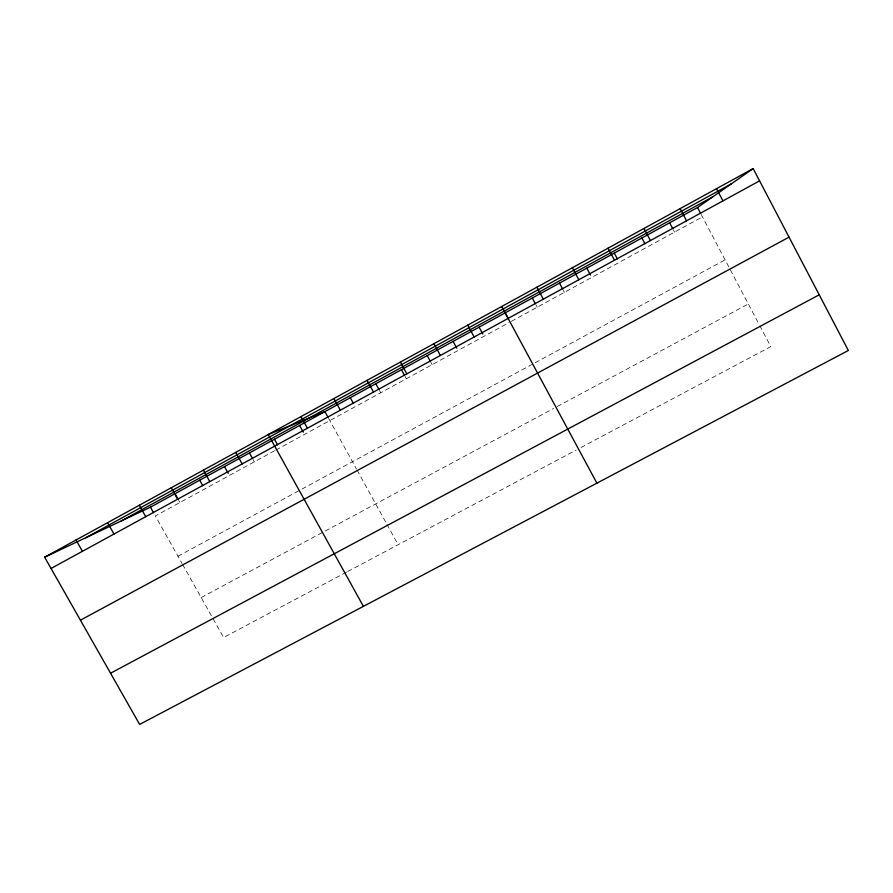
<?xml version="1.0" encoding="UTF-8"?>
<svg xmlns="http://www.w3.org/2000/svg" width="893" height="893" viewBox="0 0 893 893"><rect width="100%" height="100%" fill="white"/><g stroke="black" fill="none" stroke-linecap="round" stroke-linejoin="round"><path stroke-width="0.67" stroke-dasharray="4.46 3.35" d="M274.62 450.753L155.36 515.942L182.072 563.516M275.814 450.105L508.977 322.641M511.343 321.346L702.445 216.876M177.975 556.216L299.635 490.324M302.024 489.029L531.625 364.657M535.164 362.737L725.094 259.863M201.182 597.551L322.853 532.261M325.242 530.978L553.682 408.414M557.232 406.505L748.334 303.966M346.495 572.167L223.607 637.502L182.752 564.733M347.69 571.531L576.141 450.083M580.975 447.505L770.793 346.596L759.887 325.889M178.7 500.314L179.928 502.513M253.121 459.616L254.349 461.837M328.591 418.337L356.441 468.948M357.1 470.153L386.256 523.119M386.915 524.314L398.144 544.719M379.503 390.487L380.731 392.741M405.143 376.466L406.371 378.732M430.906 362.379L432.134 364.645M535.99 304.904L537.229 307.203M563.182 290.035L564.421 292.335M673.333 229.791L674.561 232.124M701.217 214.543L759.24 324.672"/><path stroke-width="1.34" d="M44.65 557.199L150.437 507.179L697.522 207.522L753.167 168.576L848.35 350.48L139.632 724.424L44.65 557.199L753.167 168.576M85.728 537.776L731.367 183.835M121.18 521.01L712.737 196.873M51.046 568.473L759.586 180.844M80.437 620.2L789.044 237.136M110.553 673.222L819.216 294.813M76.017 539.997L82.424 551.305M139.319 505.271L145.726 516.667M107.573 522.684L113.98 534.047M175.006 493.717L178.087 499.209M171.266 487.757L177.674 499.198M150.437 507.179L153.518 512.66M203.403 470.131L209.81 481.617M199.697 480.2L202.778 485.703M235.73 452.394L242.148 463.925M224.5 466.615L228.195 473.245M274.464 439.244L277.544 444.803M363.395 606.358L268.268 434.545L324.896 411.617L327.977 417.221M249.426 452.963L252.507 458.5M300.997 416.596L307.415 428.216M299.613 425.47L303.319 432.156M333.937 398.535L340.345 410.2M375.808 383.733L378.889 389.37M367.068 380.351L373.486 392.072M350.29 397.709L353.371 403.323M400.41 362.067L406.828 373.832M401.448 369.691L404.529 375.339M433.965 343.66L440.383 355.47M427.211 355.581L430.292 361.241M479.106 327.162L482.8 333.993M467.731 325.141L474.138 337.007M453.097 341.405L456.792 348.225M508.318 318.555L501.699 306.511L596.904 483.158M536.927 287.189L543.346 299.144M532.295 298.016L535.376 303.754M586.824 268.157L590.519 275.089M572.38 267.744L578.798 279.743M559.487 283.126L562.568 288.874M614.284 253.11L617.364 258.903M608.066 248.165L614.484 260.22M643.987 228.463L650.405 240.574M641.888 237.996L644.969 243.8M680.142 208.638L686.561 220.794M669.638 222.792L672.719 228.619M716.532 188.669L722.95 200.88M697.522 207.522L700.603 213.371"/></g></svg>
